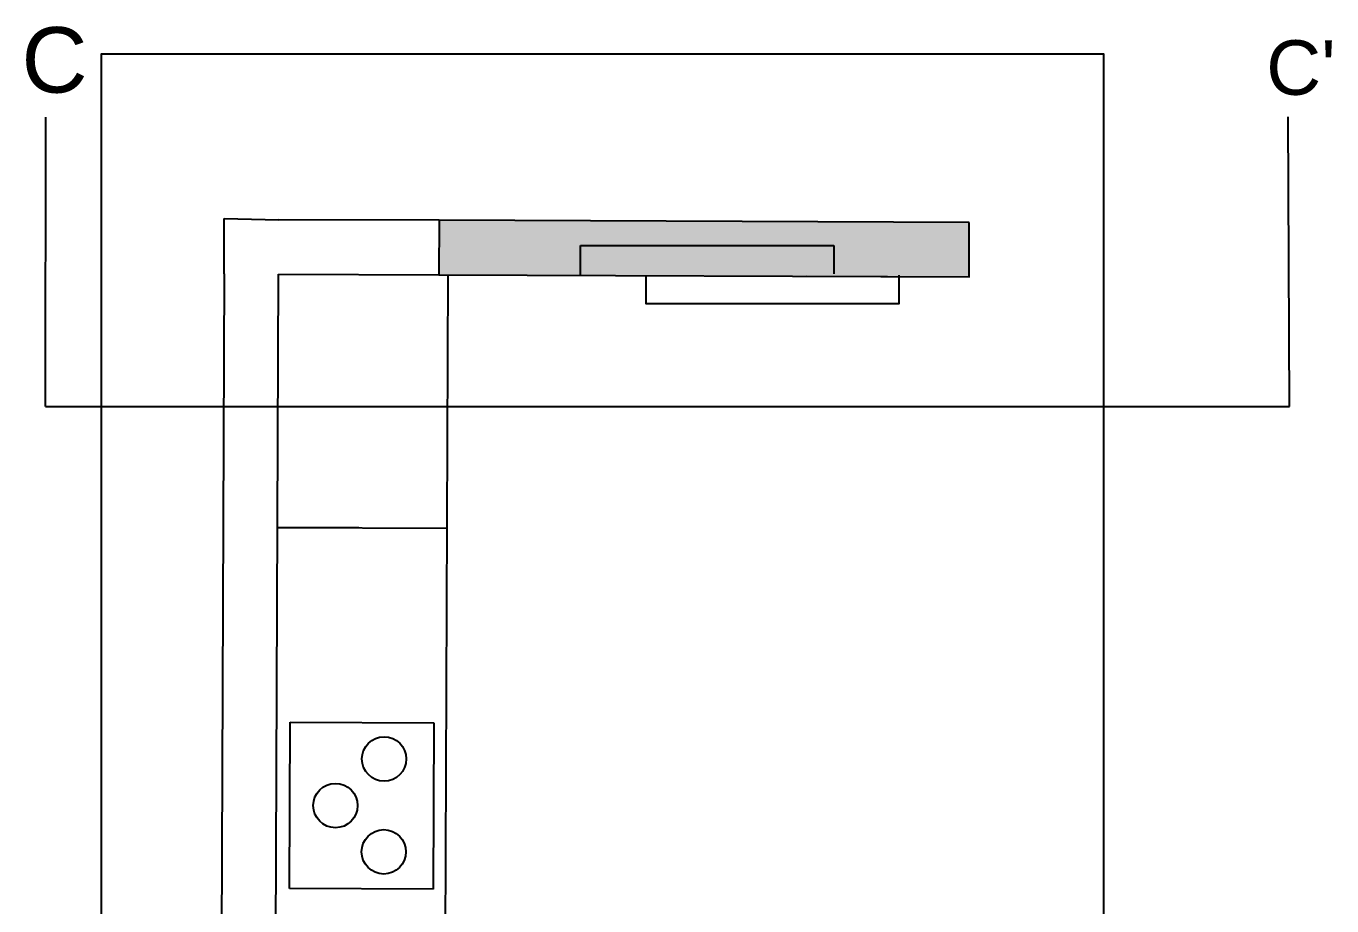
# Model space of a CAD drawing. Header units: millimetres. Extents: x 857 to 2168, y 576 to 1198.
# Drawn here: x 1511.5 to 1697, y 1072.8 to 1197.7 of the extents above; entities that cross this region are included whole.
import ezdxf

# ---------------------------------------------------------------- set-up
doc = ezdxf.new("R2010")
doc.units = ezdxf.units.MM
doc.layers.add('WAL', color=7, linetype='Continuous', lineweight=30)
doc.styles.get("Standard").update_dxf_attribs({"font": 'arial.ttf'})

msp = doc.modelspace()

# ---------------------------------------------------------------- hatches: boundary and pattern name
at = {"layer": 'WAL', "lineweight": -2}
h = msp.add_hatch(color=256, dxfattribs=at)
h.dxf.hatch_style = 1
h.paths.add_polyline_path([(1570.2, 1170.14), (1570.16, 1162.41), (1622.32, 1162.21), (1622.32, 1162.21), (1645.49, 1162.12), (1645.52, 1169.85)])

# ---------------------------------------------------------------- linework, layer by layer
for p, q in [((1514.26, 1143.71), (1514.33, 1184.77)), ((1691.03, 1143.71), (1690.81, 1184.84)), ((1539.64, 1162.53), (1539.67, 1170.38)), ((1539.67, 1170.38), (1547.41, 1170.23)), ((1570.2, 1170.14), (1547.41, 1170.23)), ((1547.41, 1170.23), (1547.41, 1170.23)), ((1590.27, 1162.34), (1590.27, 1166.56)), ((1590.27, 1166.56), (1626.27, 1166.56)), ((1626.27, 1166.56), (1626.27, 1162.56)), ((1539.64, 1162.53), (1539.04, 1004.18)), ((1539.65, 1162.53), (1539.15, 1033.11)), ((1546.79, 1011.87), (1547.38, 1162.5)), ((1547.38, 1162.5), (1570.16, 1162.39)), ((1570.97, 1036.56), (1571.46, 1162.41)), ((1622.32, 1162.21), (1645.49, 1162.12)), ((1623.3, 1162.21), (1623.3, 1162.21)), ((1514.26, 1143.71), (1691.03, 1143.71)), ((1558.77, 1126.44), (1547.24, 1126.49)), ((1547.24, 1126.49), (1571.32, 1126.39)), ((1548.94, 1075.24), (1549.03, 1098.84)), ((1549.03, 1098.84), (1569.43, 1098.76)), ((1569.43, 1098.76), (1569.34, 1075.16)), ((1569.34, 1075.16), (1548.94, 1075.24))]:
    msp.add_line(p, q, dxfattribs=at)
for points in [[(1522.22, 958.27), (1522.22, 1193.8), (1664.6, 1193.8), (1664.6, 958.27)], [(1645.52, 1169.85), (1570.2, 1170.14), (1570.16, 1162.41), (1645.49, 1162.12)]]:
    msp.add_lwpolyline(points, close=True, dxfattribs=at)
msp.add_lwpolyline([(1599.57, 1162.34), (1599.57, 1158.34), (1635.57, 1158.34), (1635.57, 1162.34)], dxfattribs=at)
for centre in [(1562.37, 1093.63), (1555.45, 1087.01), (1562.32, 1080.44)]:
    msp.add_circle(centre, 3.15, dxfattribs=at)

# ---------------------------------------------------------------- texts
at = {"layer": 'WAL', "lineweight": -2, "attachment_point": 1}
for s, width, gutter_width, insert, char_height in [('C', 51.0785, 46.48, (1510.85, 1197.58), 9.3), ("C'", 86.445, 38.7, (1687.71, 1195.71), 7.741)]:
    msp.add_mtext_dynamic_manual_height_columns(s, width=width, gutter_width=gutter_width, heights=[0], dxfattribs=dict(at, insert=insert, char_height=char_height))

doc.saveas('drawing.dxf')
